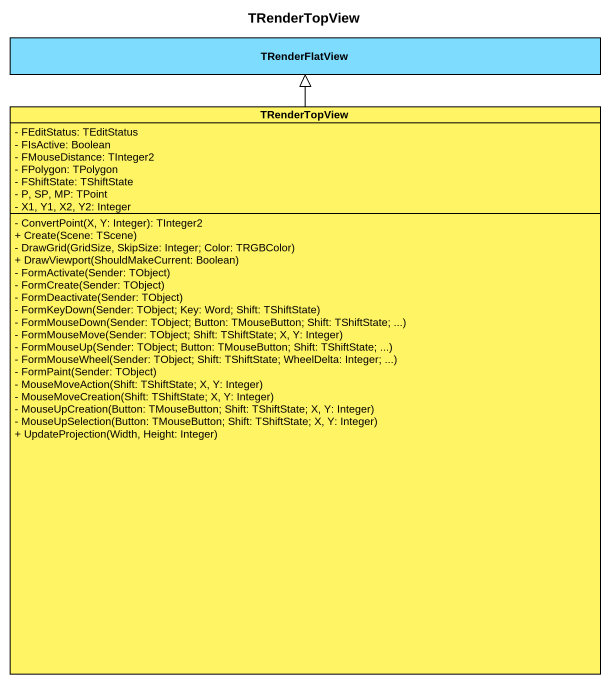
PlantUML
@startuml
title TRenderTopView
hide circle
hide empty members
skinparam classAttributeIconSize 0
class TRenderFlatView #7EDCFF
class TRenderTopView #FFF464 {
  - FEditStatus: TEditStatus
  - FIsActive: Boolean
  - FMouseDistance: TInteger2
  - FPolygon: TPolygon
  - FShiftState: TShiftState
  - P, SP, MP: TPoint
  - X1, Y1, X2, Y2: Integer
  - ConvertPoint(X, Y: Integer): TInteger2
  + Create(Scene: TScene)
  - DrawGrid(GridSize, SkipSize: Integer; Color: TRGBColor)
  + DrawViewport(ShouldMakeCurrent: Boolean)
  - FormActivate(Sender: TObject)
  - FormCreate(Sender: TObject)
  - FormDeactivate(Sender: TObject)
  - FormKeyDown(Sender: TObject; Key: Word; Shift: TShiftState)
  - FormMouseDown(Sender: TObject; Button: TMouseButton; Shift: TShiftState; ...)
  - FormMouseMove(Sender: TObject; Shift: TShiftState; X, Y: Integer)
  - FormMouseUp(Sender: TObject; Button: TMouseButton; Shift: TShiftState; ...)
  - FormMouseWheel(Sender: TObject; Shift: TShiftState; WheelDelta: Integer; ...)
  - FormPaint(Sender: TObject)
  - MouseMoveAction(Shift: TShiftState; X, Y: Integer)
  - MouseMoveCreation(Shift: TShiftState; X, Y: Integer)
  - MouseUpCreation(Button: TMouseButton; Shift: TShiftState; X, Y: Integer)
  - MouseUpSelection(Button: TMouseButton; Shift: TShiftState; X, Y: Integer)
  + UpdateProjection(Width, Height: Integer)
}
TRenderTopView -up-|> TRenderFlatView
@enduml
